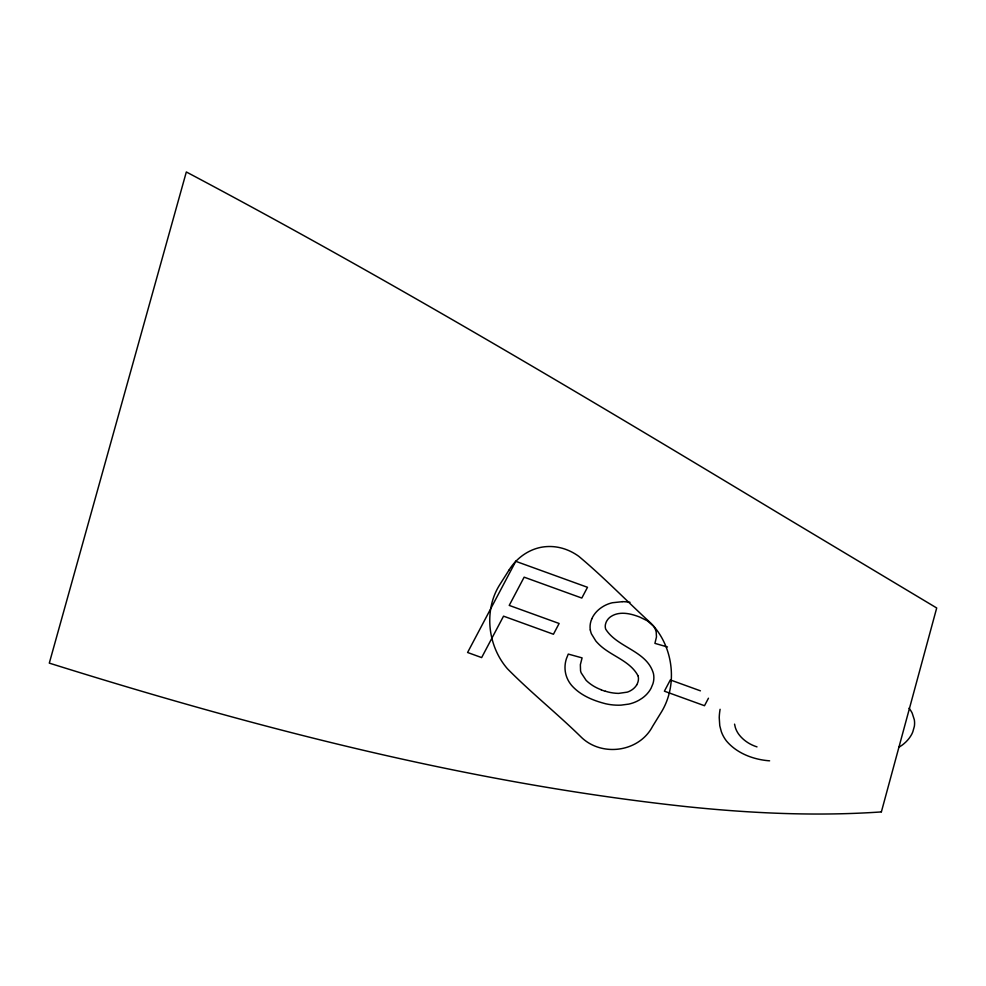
<?xml version="1.0" encoding="UTF-8"?>
<svg xmlns="http://www.w3.org/2000/svg" width="986" height="986" viewBox="0 0 986 986"><rect width="100%" height="100%" fill="white"/><g stroke="black" fill="none" stroke-linecap="round" stroke-linejoin="round"><path stroke-width="1.48" d="M881.373 811.909L936.7 607.98L781.947 515.259C585.696 396.951 388.891 279.248 186.329 171.971L49.3 663.122C257.026 728.223 469.139 783.155 685.973 806.585C750.728 813.327 816.063 816.408 881.09 811.934M708.466 698.211L704.497 705.717L664.391 691.186L670.332 679.933L700.417 690.829M509.047 570.044L499.754 584.71C490.473 599.278 487.873 617.482 491.04 634.306C492.63 642.798 495.662 651.019 500.038 658.463C502.182 662.087 504.635 665.525 507.383 668.705C530.665 692.357 556.733 713.198 580.458 736.406C600.881 757.31 638.866 752.528 652.559 726.411L661.668 711.596C678.072 684.235 673.265 646.163 651.08 623.362C626.923 601.263 603.95 577.34 578.733 556.289C575.639 554.058 572.311 552.135 568.823 550.607C561.847 547.538 554.144 546.071 546.527 546.614C531.146 547.538 517.12 557.016 509.096 569.957M898.714 747.4L901.882 745.317A36.162 30.603 -4.4 0 0 903.965 743.69A35.348 29.913 -4.4 0 0 911.631 734.447A36.63 30.997 -4.4 0 0 912.839 731.748L914.342 726.399A29.42 24.896 -4.4 0 0 914.318 719.755L912.198 713.161A31.17 26.375 -4.4 0 0 909.018 708.219M622.141 601.707L612.392 602.742A28.68 24.268 -4.4 0 0 603.974 605.971L602.113 607.105A29.888 25.291 -4.4 0 0 591.797 618.789M769.61 760.822C753.649 759.676 736.961 753.452 726.448 740.967A44.493 37.653 -4.4 0 1 721.321 731.637L719.768 725.696L719.238 717.648A79.57 67.331 -4.4 0 1 720.1 709.291M667.473 646.976L654.914 643.365L656.479 636.919L656.195 632.051A20.065 16.972 -4.4 0 0 654.914 628.489A19.424 16.429 -4.4 0 0 653.336 625.999L647.395 620.823L639.754 617.076A68.379 57.866 -4.4 0 0 635.144 615.449C627.33 612.91 618 611.751 610.815 616.62A14.161 11.992 -4.4 0 0 607.881 619.344L606.982 620.638A16.466 13.927 -4.4 0 0 606.008 622.56L605.453 624.385A12.867 10.895 -4.4 0 0 605.7 629.154C617.372 647.814 647.038 650.686 653.484 673.709A28.175 23.837 -4.4 0 1 652.954 683.705L651.056 688.277A31.527 26.684 -4.4 0 1 641.898 698.384L638.953 700.233A32.969 27.891 -4.4 0 1 628.797 704.103L621.057 705.138A49.534 41.917 -4.4 0 1 605.811 703.794C593.178 700.615 580.236 695.303 571.498 685.27A36.765 31.121 -4.4 0 1 565.693 673.721A38.873 32.895 -4.4 0 1 566.408 658.697L568.281 654.075L582.085 657.884L580.36 664.675L580.544 670.702A20.25 17.132 -4.4 0 0 581.136 672.797L586.115 680.328A43.754 37.024 -4.4 0 0 601.3 689.781M605.379 691.285L604.381 690.976A57.237 48.437 -4.4 0 1 601.263 689.867M638.028 675.817C629.734 660.041 609.607 655.801 597.787 643.155A43.667 36.95 -4.4 0 1 595.815 640.986L591.452 633.924A26.141 22.123 -4.4 0 1 590.331 629.931M734.558 724.143L735.334 727.508A30.356 25.685 -4.4 0 0 739.734 735.531A38.442 32.526 -4.4 0 0 754.315 745.934A42.681 36.112 -4.4 0 0 757.001 746.87M622.141 601.633A54.735 46.317 -4.4 0 1 630.005 602.286M590.281 629.943A26.869 22.74 -4.4 0 1 591.834 618.801M638.065 675.804A15.221 12.88 -4.4 0 1 637.486 683.286A18.13 15.332 -4.4 0 1 636.685 684.888M636.709 684.9A16.91 14.309 -4.4 0 1 630.436 690.755L629.832 691.075A16.861 14.272 -4.4 0 1 627.232 692.147L618.579 693.392A40.451 34.227 -4.4 0 1 605.404 691.223M515.764 561.317L467.586 652.485L481.649 657.588L503.538 616.164L553.442 634.245L559.124 623.485L509.22 605.404L524.145 577.167L581.814 598.058L587.496 587.299L515.764 561.317"/></g></svg>
